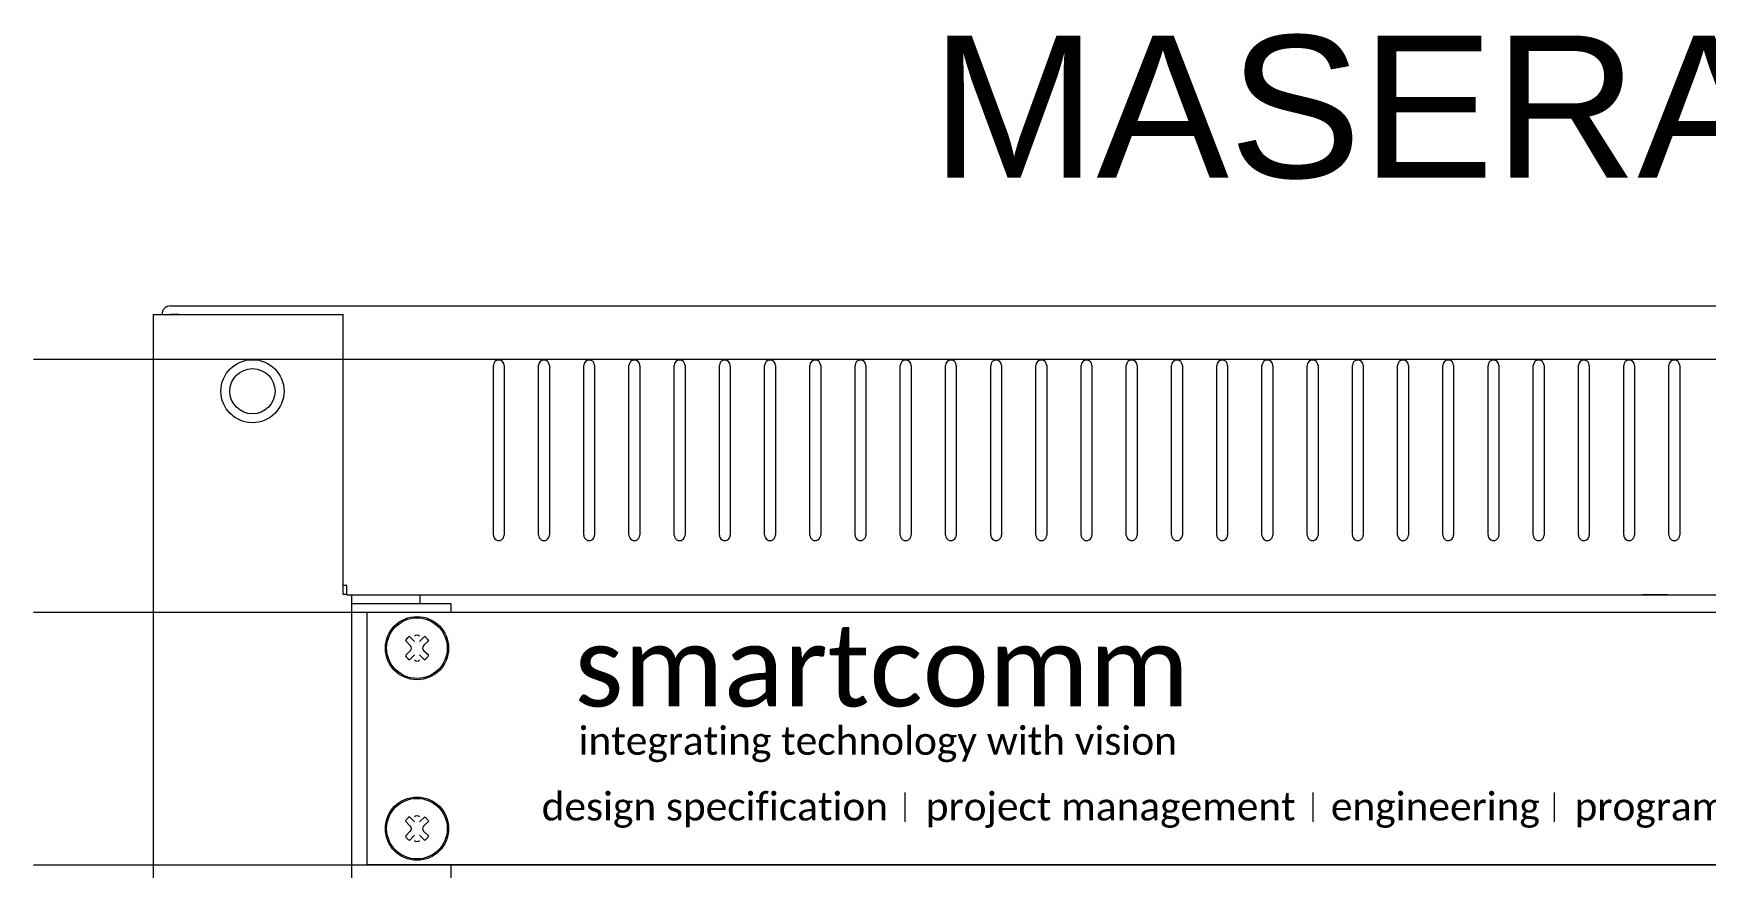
# Model space of a CAD drawing. Header units: millimetres. Extents: x -71336 to -33468, y -26189 to 22712.
# Drawn here: x -34597.8 to -34303.7, y -4787.2 to -4640.4 of the extents above; entities that cross this region are included whole.
import ezdxf
from ezdxf.enums import TextEntityAlignment as Align

# ---------------------------------------------------------------- set-up
doc = ezdxf.new("R2010")
doc.units = ezdxf.units.MM
doc.set_wipeout_variables(frame=1)
doc.layers.add('SC - Equipment', color=7, linetype='Continuous', lineweight=13)
doc.layers.add('SC - Rack Layout - U-guides and centreline', color=5, linetype='Continuous', lineweight=13, plot=False)
doc.layers.add('SC - Xlines', color=252, linetype='Continuous', plot=False)
doc.styles.add('ARIAL', font='arial.ttf')
doc.styles.add('STYLE1', font='arial.ttf', dxfattribs={"height": 50})

# ---------------------------------------------------------------- blocks, each defined once
blk = doc.blocks.new('*U199')
at = {"layer": 'SC - Rack Layout - U-guides and centreline', "ltscale": 5}
blk.add_lwpolyline([(-300, 0), (300, 0)], dxfattribs=at)
blk = doc.blocks.new('*U200')
at = {"layer": 'SC - Rack Layout - U-guides and centreline', "color": 0, "linetype": 'ByBlock', "lineweight": -2, "transparency": 16777216}
for p in [(0, 1066.8), (0, 1022.35), (0, 977.9)]:
    blk.add_blockref('*U199', p, dxfattribs=at)
blk = doc.blocks.new('*U201')
at = {"ltscale": 5}
for p, q in [((-279.3873, 1125.474), (-279.3873, 1074.674)), ((-244.4623, 1074.674), (-227.076, 1074.674))]:
    blk.add_line(p, q, dxfattribs=at)
at = {"layer": 'SC - Equipment'}
for p, q in [((-276.352, 1126.998), (276.352, 1126.998)), ((-279.3873, 1125.474), (-245.9863, 1125.474)), ((-274.828, 1125.474), (-276.352, 1125.474)), ((-245.9863, 1076.2615), (-245.9863, 1125.474)), ((-219.583, 1086.6755), (-219.583, 1116.5205)), ((-217.678, 1116.5205), (-217.678, 1086.6755)), ((-211.6328, 1086.6755), (-211.6328, 1116.5205)), ((-209.7278, 1116.5205), (-209.7278, 1086.6755)), ((-203.6826, 1086.6755), (-203.6826, 1116.5205)), ((-201.7776, 1116.5205), (-201.7776, 1086.6755)), ((-195.7324, 1086.6755), (-195.7324, 1116.5205)), ((-193.8274, 1116.5205), (-193.8274, 1086.6755)), ((-187.7822, 1086.6755), (-187.7822, 1116.5205)), ((-185.8772, 1116.5205), (-185.8772, 1086.6755)), ((-179.832, 1086.6755), (-179.832, 1116.5205)), ((-177.927, 1116.5205), (-177.927, 1086.6755)), ((-171.8818, 1086.6755), (-171.8818, 1116.5205)), ((-169.9768, 1116.5205), (-169.9768, 1086.6755)), ((-163.9316, 1086.6755), (-163.9316, 1116.5205)), ((-162.0266, 1116.5205), (-162.0266, 1086.6755)), ((-155.9814, 1086.6755), (-155.9814, 1116.5205)), ((-154.0764, 1116.5205), (-154.0764, 1086.6755)), ((-148.0312, 1086.6755), (-148.0312, 1116.5205)), ((-146.1262, 1116.5205), (-146.1262, 1086.6755)), ((-140.081, 1086.6755), (-140.081, 1116.5205)), ((-138.176, 1116.5205), (-138.176, 1086.6755)), ((-132.1308, 1086.6755), (-132.1308, 1116.5205)), ((-130.2258, 1116.5205), (-130.2258, 1086.6755)), ((-124.1806, 1086.6755), (-124.1806, 1116.5205)), ((-122.2756, 1116.5205), (-122.2756, 1086.6755)), ((-116.2304, 1086.6755), (-116.2304, 1116.5205)), ((-114.3254, 1116.5205), (-114.3254, 1086.6755)), ((-108.2802, 1086.6755), (-108.2802, 1116.5205)), ((-106.3752, 1116.5205), (-106.3752, 1086.6755)), ((-100.33, 1086.6755), (-100.33, 1116.5205)), ((-98.425, 1116.5205), (-98.425, 1086.6755)), ((-92.3798, 1086.6755), (-92.3798, 1116.5205)), ((-90.4748, 1116.5205), (-90.4748, 1086.6755)), ((-84.4296, 1086.6755), (-84.4296, 1116.5205)), ((-82.5246, 1116.5205), (-82.5246, 1086.6755)), ((-76.4794, 1086.6755), (-76.4794, 1116.5205)), ((-74.5744, 1116.5205), (-74.5744, 1086.6755)), ((-68.5292, 1086.6755), (-68.5292, 1116.5205)), ((-66.6242, 1116.5205), (-66.6242, 1086.6755)), ((-60.579, 1086.6755), (-60.579, 1116.5205)), ((-58.674, 1116.5205), (-58.674, 1086.6755)), ((-52.6288, 1086.6755), (-52.6288, 1116.5205)), ((-50.7238, 1116.5205), (-50.7238, 1086.6755)), ((-44.6786, 1086.6755), (-44.6786, 1116.5205)), ((-42.7736, 1116.5205), (-42.7736, 1086.6755)), ((-36.7284, 1086.6755), (-36.7284, 1116.5205)), ((-34.8234, 1116.5205), (-34.8234, 1086.6755)), ((-28.7782, 1086.6755), (-28.7782, 1116.5205)), ((-26.8732, 1116.5205), (-26.8732, 1086.6755)), ((-20.828, 1086.6755), (-20.828, 1116.5205)), ((-18.923, 1116.5205), (-18.923, 1086.6755)), ((-12.8778, 1086.6755), (-12.8778, 1116.5205)), ((-10.9728, 1116.5205), (-10.9728, 1086.6755)), ((-245.364, 1077.7982), (-245.9863, 1077.7982)), ((-245.364, 1076.2615), (-245.9863, 1076.2615)), ((-245.364, 1076.198), (-245.364, 1077.7982)), ((-245.364, 1076.198), (244.4623, 1076.198)), ((-244.4623, 1074.674), (-244.4623, 1076.198)), ((-232.537, 1076.198), (-232.537, 1074.674)), ((-13.15085, 1076.198), (-17.43621, 1076.198)), ((-279.3873, 1074.674), (-279.3873, 1030.224)), ((-244.4623, 1030.224), (-244.4623, 1074.674)), ((-227.076, 1074.674), (-227.076, 1030.224)), ((-279.3873, 1030.224), (-279.3873, 985.774)), ((-244.4623, 985.774), (-244.4623, 1030.224)), ((-227.076, 1030.224), (-227.076, 985.774))]:
    blk.add_line(p, q, dxfattribs=at)
for centre, radius in [((-261.9375, 1111.9866), 5.5499), ((-261.9375, 1111.9866), 3.9751), ((-233.11485, 1068.324), 2.54), ((-233.11485, 1052.449), 2.54), ((-233.11485, 1036.574), 2.54)]:
    blk.add_circle(centre, radius, dxfattribs=at)
for centre, radius, start, end in [((-276.352, 1125.474), 1.524, 90, 180), ((-218.6305, 1116.5205), 0.9525, 0.000017, 180.000009), ((-210.6803, 1116.5205), 0.9525, 0.000017, 180.000009), ((-202.7301, 1116.5205), 0.9525, 0.000017, 180.000009), ((-194.7799, 1116.5205), 0.9525, 0.000017, 180.000009), ((-186.8297, 1116.5205), 0.9525, 0.000017, 180.000009), ((-178.8795, 1116.5205), 0.9525, 0.000017, 180.000009), ((-170.9293, 1116.5205), 0.9525, 0.000017, 180.000009), ((-162.9791, 1116.5205), 0.9525, 0.000017, 180.000009), ((-155.0289, 1116.5205), 0.9525, 0.000017, 180.000009), ((-147.0787, 1116.5205), 0.9525, 0.000017, 180.000009), ((-139.1285, 1116.5205), 0.9525, 0.000017, 180.000009), ((-131.1783, 1116.5205), 0.9525, 0.000017, 180.000009), ((-123.2281, 1116.5205), 0.9525, 0.000017, 180.000009), ((-115.2779, 1116.5205), 0.9525, 0.000017, 180.000009), ((-107.3277, 1116.5205), 0.9525, 0.000017, 180.000009), ((-99.3775, 1116.5205), 0.9525, 0.000017, 180.000009), ((-91.4273, 1116.5205), 0.9525, 0.000017, 180.000009), ((-83.4771, 1116.5205), 0.9525, 0.000017, 180.000009), ((-75.5269, 1116.5205), 0.9525, 0.000017, 180.000009), ((-67.5767, 1116.5205), 0.9525, 0.000017, 180.000009), ((-59.6265, 1116.5205), 0.9525, 0.000017, 180.000009), ((-51.6763, 1116.5205), 0.9525, 0.000017, 180.000009), ((-43.7261, 1116.5205), 0.9525, 0.000017, 180.000009), ((-35.7759, 1116.5205), 0.9525, 0.000017, 180.000009), ((-27.8257, 1116.5205), 0.9525, 0.000017, 180.000009), ((-19.8755, 1116.5205), 0.9525, 0.000017, 180.000009), ((-11.9253, 1116.5205), 0.9525, 0.000017, 180.000009), ((-218.6305, 1086.6755), 0.9525, 180.000009, 0.000017), ((-210.6803, 1086.6755), 0.9525, 180.000009, 0.000017), ((-202.7301, 1086.6755), 0.9525, 180.000009, 0.000017), ((-194.7799, 1086.6755), 0.9525, 180.000009, 0.000017), ((-186.8297, 1086.6755), 0.9525, 180.000009, 0.000017), ((-178.8795, 1086.6755), 0.9525, 180.000009, 0.000017), ((-170.9293, 1086.6755), 0.9525, 180.000009, 0.000017), ((-162.9791, 1086.6755), 0.9525, 180.000009, 0.000017), ((-155.0289, 1086.6755), 0.9525, 180.000009, 0.000017), ((-147.0787, 1086.6755), 0.9525, 180.000009, 0.000017), ((-139.1285, 1086.6755), 0.9525, 180.000009, 0.000017), ((-131.1783, 1086.6755), 0.9525, 180.000009, 0.000017), ((-123.2281, 1086.6755), 0.9525, 180.000009, 0.000017), ((-115.2779, 1086.6755), 0.9525, 180.000009, 0.000017), ((-107.3277, 1086.6755), 0.9525, 180.000009, 0.000017), ((-99.3775, 1086.6755), 0.9525, 180.000009, 0.000017), ((-91.4273, 1086.6755), 0.9525, 180.000009, 0.000017), ((-83.4771, 1086.6755), 0.9525, 180.000009, 0.000017), ((-75.5269, 1086.6755), 0.9525, 180.000009, 0.000017), ((-67.5767, 1086.6755), 0.9525, 180.000009, 0.000017), ((-59.6265, 1086.6755), 0.9525, 180.000009, 0.000017), ((-51.6763, 1086.6755), 0.9525, 180.000009, 0.000017), ((-43.7261, 1086.6755), 0.9525, 180.000009, 0.000017), ((-35.7759, 1086.6755), 0.9525, 180.000009, 0.000017), ((-27.8257, 1086.6755), 0.9525, 180.000009, 0.000017), ((-19.8755, 1086.6755), 0.9525, 180.000009, 0.000017), ((-11.9253, 1086.6755), 0.9525, 180.000009, 0.000017)]:
    blk.add_arc(centre, radius, start, end, dxfattribs=at)
at = {"ltscale": 5, "style": 'ARIAL', "flags": 1}
blk.add_attdef('UNITS', (470.5, 46), '', height=9.73997, dxfattribs=at)
blk = doc.blocks.new('1U SCREWS - RACK LAYOUT')
at = {"layer": 'SC - Equipment'}
for p, q in [((-233.73, 38.56), (-234.59, 39.42)), ((-232.99, 39.27), (-233.88, 40.16)), ((-231.24, 40.13), (-232.1, 39.27)), ((-230.5, 39.42), (-231.39, 38.56)), ((-233.73, 37.64), (-234.59, 36.78)), ((-232.99, 36.93), (-233.88, 36.04)), ((-231.24, 36.07), (-232.1, 36.93)), ((-230.5, 36.78), (-231.39, 37.64)), ((-233.73, 6.81), (-234.59, 7.67)), ((-233.73, 5.89), (-234.59, 5.03)), ((-232.99, 7.52), (-233.88, 8.41)), ((-231.24, 8.38), (-232.1, 7.52)), ((-230.5, 7.67), (-231.39, 6.81)), ((-230.5, 5.03), (-231.39, 5.89)), ((-232.99, 5.18), (-233.88, 4.29)), ((-231.24, 4.32), (-232.1, 5.18))]:
    blk.add_line(p, q, dxfattribs=at)
for centre, major_axis, start_param, end_param in [((-232.56, 38.1), (5.56, 0), 0, 6.283185), ((-232.56, 38.1), (5.33, 0), 0, 6.283185), ((-232.56, 38.1), (2.44, 0), 2.143456, 2.563819), ((-234.16, 38.1), (0.635, 0), 5.497788, 7.068584), ((-232.56, 39.73), (0.635, 0), 0.785399, 2.356195), ((-230.93, 38.1), (0.635, 0), 2.356195, 3.926991), ((-232.56, 38.1), (2.44, 0), 0.57266, 0.993023), ((-232.56, 38.1), (2.44, 0), 3.719366, 4.139729), ((-232.56, 36.47), (0.635, 0), 3.926991, 5.497787), ((-232.56, 38.1), (2.44, 0), 5.290163, 5.710525), ((-232.56, 6.35), (5.56, 0), 0, 6.283185), ((-232.56, 6.35), (5.33, 0), 0, 6.283185), ((-232.56, 6.35), (2.44, 0), 2.143456, 2.563819), ((-234.16, 6.35), (0.635, 0), 5.497788, 7.068584), ((-232.56, 7.98), (0.635, 0), 0.785399, 2.356195), ((-230.93, 6.35), (0.635, 0), 2.356195, 3.926991), ((-232.56, 6.35), (2.44, 0), 0.57266, 0.993023), ((-232.56, 6.35), (2.44, 0), 3.719366, 4.139729), ((-232.56, 4.72), (0.635, 0), 3.926991, 5.497787), ((-232.56, 6.35), (2.44, 0), 5.290163, 5.710525)]:
    blk.add_ellipse(centre, major_axis=major_axis, ratio=1, start_param=start_param, end_param=end_param, dxfattribs=at)
blk = doc.blocks.new('1U BLANK PANEL SMARTCOMM - RACK LAYOUT')
blk.add_wipeout([(-241.3, 44.45), (241.3, 44.45), (241.3, 0), (-241.3, 0)])
at = {"lineweight": 0}
for p, q in [((-241.3, 44.45), (241.3, 44.45)), ((-241.3, 0), (-241.3, 44.45)), ((241.3, 0), (-241.3, 0)), ((-241.3, 0), (-241.3, 0))]:
    blk.add_line(p, q, dxfattribs=at)
at = {"layer": 'SC - Equipment', "color": 232}
for p, q in [((-146.74, 7.57), (-146.74, 12.68)), ((-74.96, 7.57), (-74.96, 12.68)), ((-32.54, 7.57), (-32.54, 12.68))]:
    blk.add_line(p, q, dxfattribs=at)
at = {"layer": 'SC - Equipment'}
blk.add_blockref('1U SCREWS - RACK LAYOUT', (0, 0), dxfattribs=at)
at = {"layer": 'SC - Equipment', "style": 'STYLE1'}
for s, insert, char_height, width, attachment_point in [('{\\fCalibri|b0|i0|c0|p34;\\C232;smart\\C253;comm}', (-150.82, 34.84), 14.1543, 124.5706, 5), ('{\\fCalibri|b0|i0|c0|p34;\\C253;integrating technology with\\C256; \\C232;vision}', (-204.15, 24.23), 4.8928, 116.0646, 1), ('{\\fCalibri|b0|i0|c0|p34;\\C253;design specification}', (-210.63, 12.68), 4.8928, 116.0646, 1), ('{\\fCalibri|b0|i0|c0|p34;\\C253;project management}', (-143.1, 12.68), 4.8928, 116.0646, 1), ('{\\fCalibri|b0|i0|c0|p34;\\C253;engineering}', (-71.86, 12.68), 4.8928, 116.0646, 1), ('{\\fCalibri|b0|i0|c0|p34;\\C253;programming}', (-29.01, 12.68), 4.8928, 116.0646, 1)]:
    blk.add_mtext(s, dxfattribs=dict(at, insert=insert, char_height=char_height, width=width, attachment_point=attachment_point))

msp = doc.modelspace()

# ---------------------------------------------------------------- block references
at = {"layer": 'SC - Equipment'}
msp.add_blockref('*U201', (-34297.305, -5815.372), dxfattribs=at)
at = {"layer": 'SC - Rack Layout - U-guides and centreline'}
msp.add_blockref('*U200', (-34297.756, -5764.572), dxfattribs=at)

# ---------------------------------------------------------------- texts
at = {"layer": 'SC - Xlines', "transparency": 33554687, "style": 'ARIAL'}
msp.add_text('MASERATI RACK', height=25, dxfattribs=at).set_placement((-34297.305, -4653.322), align=Align.MIDDLE_CENTER)

# ---------------------------------------------------------------- next in the draw order: block references
at = {"layer": 'SC - Equipment', "ltscale": 5}
msp.add_blockref('1U BLANK PANEL SMARTCOMM - RACK LAYOUT', (-34297.756, -4786.672), dxfattribs=at)

doc.saveas('drawing.dxf')
